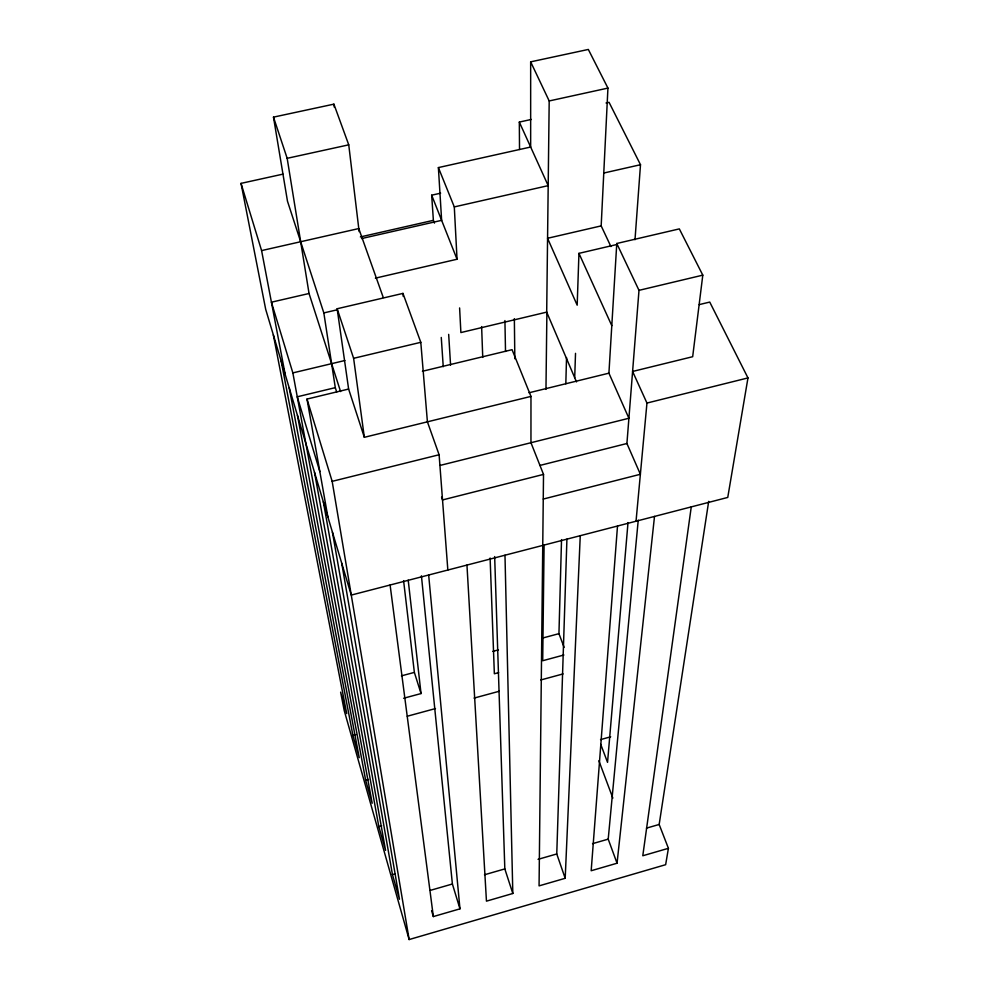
<?xml version="1.0" encoding="UTF-8"?>
<svg xmlns="http://www.w3.org/2000/svg" width="989" height="989" viewBox="0 0 989 989"><rect width="100%" height="100%" fill="white"/><g stroke="black" fill="none" stroke-linecap="round" stroke-linejoin="round"><path stroke-width="1.48" d="M422.427 371.271L512.067 349.686L530.969 396.404L530.957 442.713L543.517 474.399L539.067 885.872L565.189 878.294L580.259 535.679M576.513 381.915L546.694 312.128L549.192 100.952L530.66 61.85L588.331 49.45L607.938 88.095L601.176 225.888L610.905 246.558M544.086 545.1L542.701 660.726L563.891 655.002M545.965 389.394L546.892 312.301M564.126 647.387L558.946 633.665L561.529 539.586M565.819 383.794L566.536 357.573M565.189 878.294L556.758 853.964L566.92 539.141M574.696 377.65L575.524 353.345M617.099 244.444L578.948 253.357L577.18 305.181L547.56 238.287L601.176 225.888M440.154 465.399L628.905 418.26L608.915 373.174L616.777 243.492L679.332 228.892L702.796 275.152L692.671 356.708L632.601 371.456L646.954 403.055L636.038 521.215M635 239.721L640.501 164.718L609.051 102.324L606.059 102.98M617.507 526.024L591.175 870.74L617.049 863.224L654.508 516.419M543.258 499.062L640.378 474.275L626.915 443.505L638.993 290.346L616.777 243.492M628.015 522.563L607.543 762.371L600.682 744.21M617.049 863.224L608.21 839.142L638.239 520.127M691.262 506.887L642.788 855.757L668.416 848.315L659.169 824.467L708.693 501.349M668.416 848.315L665.646 864.695L409.137 939.55L344.221 710.51L340.624 692.152L346.731 713.625L273.347 334.912M699.248 304.6L709.743 302.078L747.968 377.922L727.756 497.43L351.268 595.081L265.695 309.347L241.032 183.373L282.953 174.138M431.612 910.696L433.343 916.568L459.959 908.842L428.657 575.005M504.983 555.212L512.821 893.487L486.452 901.152L466.956 565.078M430.388 890.347L452.393 884.005L421.425 575.796M484.486 874.771L504.823 868.911L494.661 556.572M538.053 859.342L556.758 853.964M592.522 843.666L608.21 839.142M646.46 828.127L659.169 824.467M341.724 563.198L399.457 899.248L392.46 874.61L395.377 873.769M323.341 501.819L385.574 850.392L378.824 826.606L381.692 825.803M600.546 739.611L610.695 736.78M340.587 391.57L309.05 293.498L271.419 302.201L292.855 372.902L372.185 803.229L365.658 780.247L368.489 779.468M407.27 716.234L435.469 708.569M474.052 698.098L499.272 691.249M540.822 679.962L563.075 673.917M289.221 387.886L359.242 757.661L352.925 735.457L355.879 734.654M403.623 698.259L421.03 693.561L408.21 580.16M498.629 672.619L494.352 673.769L490.111 558.031M401.41 675.87L414.366 672.396L403.586 580.617M492.794 651.392L498.444 649.872M542.565 638.053L558.946 633.665M539.809 465.46L626.915 443.505M543.517 474.399L442.528 499.94L441.551 497.133M409.137 939.55L332.168 481.346L439.104 454.755L427.409 421.821L420.795 342.318L402.956 293.399L337.15 308.753L348.623 389.048L364.335 437.311L530.969 396.404M646.954 403.055L747.968 377.922M529.004 392.769L608.915 373.174M327.853 516.876L306.998 399.074L348.623 389.048M359.143 231.624L348.746 144.839L333.899 104.154L273.483 117.135L287.478 201.2L323.836 312.92L335.296 387.651L297.256 396.799L319.83 471.58M546.694 312.128L460.886 332.564L459.601 307.938M292.855 372.902L344.914 360.503M364.335 437.311L353.617 358.315L420.795 342.318M638.993 290.346L702.796 275.152M323.836 312.92L337.323 309.767M375.4 278.144L457.042 259.242L454.297 206.911L438.387 167.586L530.66 147.027L530.66 61.85M241.032 183.373L261.591 250.588L358.772 228.558L383.262 297.491M454.297 206.911L548.19 185.635L519.324 122.08L531.291 119.446M603.76 173.038L640.501 164.718M360.367 236.94L433.38 220.337L431.674 195.192L440.637 193.176M361.541 238.572L441.638 220.349L438.387 167.586M273.483 117.135L287.169 158.314L348.746 144.839M549.192 100.952L607.938 88.095M578.948 253.357L611.795 325.665M431.674 195.192L457.042 259.242M433.38 220.337L434.468 223.118M598.864 760.751L612.859 798.111M337.15 308.753L353.617 358.315M504.823 868.911L512.821 893.487M335.296 387.651L336.693 392.015M414.366 672.396L421.03 693.561M306.998 399.074L332.168 481.346M452.393 884.005L459.959 908.842M281.185 361.084L352.925 735.457M261.591 250.588L285.178 374.411M297.442 415.331L365.658 780.247M314.49 472.272L378.824 826.606M332.415 532.119L392.46 874.61M287.169 158.314L309.05 293.498M390.099 585.006L433.343 916.568M333.899 104.154L334.282 107.158M402.956 293.399L403.24 296.44M439.104 454.755L447.844 570.035M441.267 337.447L443.245 366.721M448.672 334.369L450.576 365.126M481.618 326.568L482.743 357.425M504.922 320.56L505.515 351.454M514.354 318.643L514.836 358.747M519.324 122.08L519.522 149.487"/></g></svg>
